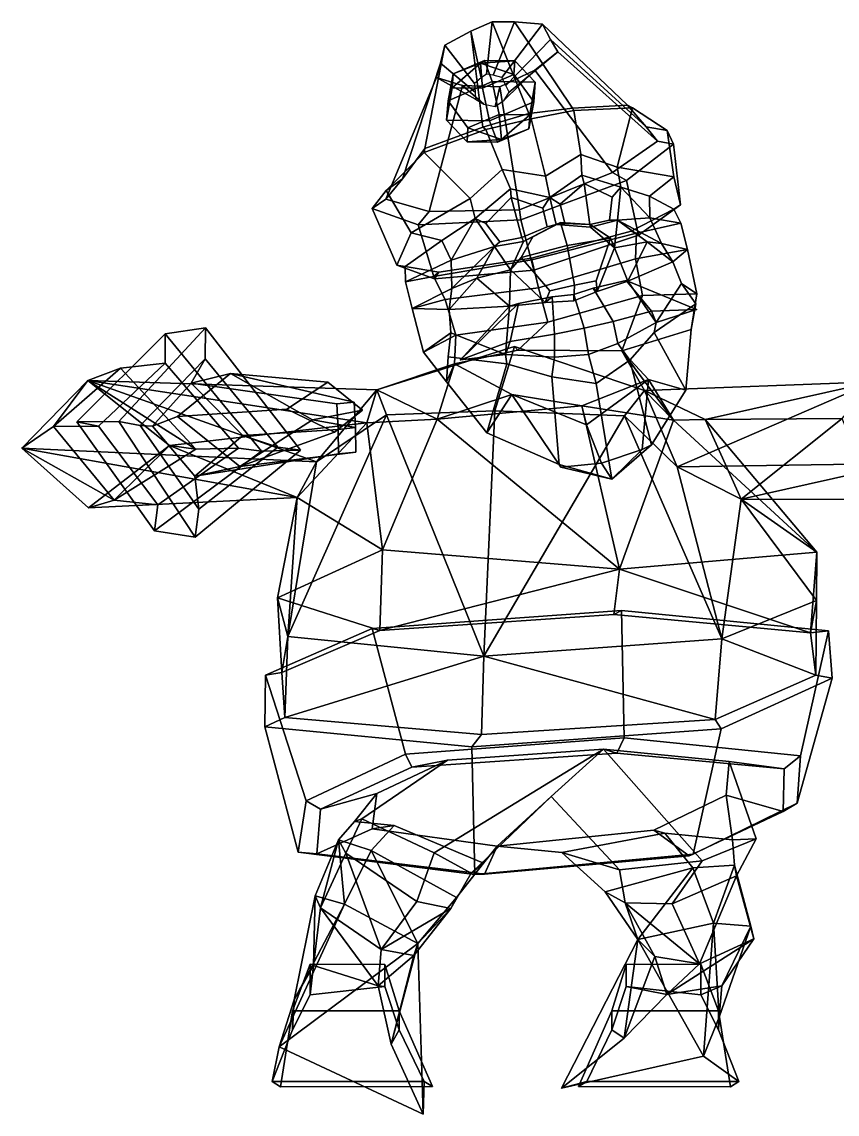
# Model space of a CAD drawing. Extents: x -202 to 372, y -165 to 318.
# Drawn here: x -201.8 to 158.6, y -165.1 to 317.7 of the extents above; entities that cross this region are included whole.
import ezdxf

# ---------------------------------------------------------------- set-up
doc = ezdxf.new("R2010")
doc.units = 0

msp = doc.modelspace()

# ---------------------------------------------------------------- linework, layer by layer
for p in [(96.346931, 190.507446, 59.40572), (-7.862353, 168.266479, 72.267136)]:
    msp.add_point(p)
for points in [[(22.362522, 277.193237, 61.16692), (6.064382, 317.730347, -0.742487), (-3.336084, 313.590332, -1.144512), (2.001202, 271.167694, 56.180954)], [(3.574351, 294.616058, -60.376751), (1.156754, 292.999298, -59.531902), (-3.336084, 313.590332, -1.144512), (6.064382, 317.730347, -0.742487)], [(3.574351, 294.616058, -60.376751), (6.064382, 317.730347, -0.742487), (15.957331, 317.696259, -3.52124), (6.559984, 294.144775, -60.195858)], [(22.362522, 277.193237, 61.16692), (41.654861, 279.630798, 51.286934), (15.957331, 317.696259, -3.52124), (6.064382, 317.730347, -0.742487)], [(6.559984, 294.144775, -60.195858), (15.957331, 317.696259, -3.52124), (28.334661, 316.664398, -7.719149), (10.394827, 293.065674, -59.728477)], [(10.394827, 293.065674, -59.728477), (28.334661, 316.664398, -7.719149), (31.887962, 309.869904, -13.662692), (12.148937, 289.540436, -58.010773)], [(65.865898, 280.878571, 35.523991), (28.334661, 316.664398, -7.719149), (15.957331, 317.696259, -3.52124), (41.654861, 279.630798, 51.286934)], [(74.115822, 271.264832, 7.889475), (31.887962, 309.869904, -13.662692), (28.334661, 316.664398, -7.719149), (65.865898, 280.878571, 35.523991)], [(-23.605289, 261.783112, 46.566448), (2.001202, 271.167694, 56.180954), (-3.336084, 313.590332, -1.144512), (-14.86954, 307.469849, -2.396885)], [(1.156754, 292.999298, -59.531902), (-1.704754, 290.500549, -58.241665), (-14.86954, 307.469849, -2.396885), (-3.336084, 313.590332, -1.144512)], [(12.148937, 289.540436, -58.010773), (31.887962, 309.869904, -13.662692), (35.04649, 304.451385, -18.493013), (13.645734, 286.714203, -56.635258)], [(79.233437, 265.000488, -15.472868), (35.04649, 304.451385, -18.493013), (31.887962, 309.869904, -13.662692), (74.115822, 271.264832, 7.889475)], [(-33.471672, 248.302887, 21.16783), (-23.605289, 261.783112, 46.566448), (-14.86954, 307.469849, -2.396885), (-16.684734, 299.532867, -7.679091)], [(-1.704754, 290.500549, -58.241665), (-1.45412, 286.656586, -56.339214), (-16.684734, 299.532867, -7.679091), (-14.86954, 307.469849, -2.396885)], [(13.645734, 286.714203, -56.635258), (35.04649, 304.451385, -18.493013), (24.991594, 296.357727, -21.595757), (11.428276, 283.171204, -54.83836)], [(59.213768, 251.171844, -32.909626), (24.991594, 296.357727, -21.595757), (35.04649, 304.451385, -18.493013), (79.233437, 265.000488, -15.472868)], [(-40.918377, 239.357025, -0.643837), (-33.471672, 248.302887, 21.16783), (-16.684734, 299.532867, -7.679091), (-18.441219, 293.06839, -11.903938)], [(-1.45412, 286.656586, -56.339214), (-1.333801, 283.538513, -54.794556), (-18.441219, 293.06839, -11.903938), (-16.684734, 299.532867, -7.679091)], [(6.158478, 291.314178, -45.116734), (2.725946, 300.710541, -56.866589), (-11.123394, 294.747772, -62.185955), (-13.427467, 282.881592, -52.639435)], [(-11.123394, 294.747772, -62.185955), (0.95756, 299.514404, -73.324051), (-11.541758, 288.605743, -76.176933)], [(0.95756, 299.514404, -73.324051), (1.889216, 288.426453, -84.848595), (-11.541758, 288.605743, -76.176933)], [(2.725946, 300.710541, -56.866589), (0.95756, 299.514404, -73.324051), (-11.123394, 294.747772, -62.185955)], [(2.725946, 300.710541, -56.866589), (16.156954, 300.531281, -65.5382), (0.95756, 299.514404, -73.324051)], [(16.156954, 300.531281, -65.5382), (15.73859, 294.389252, -79.529175), (0.95756, 299.514404, -73.324051)], [(0.95756, 299.514404, -73.324051), (15.73859, 294.389252, -79.529175), (1.889216, 288.426453, -84.848595)], [(6.158478, 291.314178, -45.116734), (25.152763, 291.060669, -57.380222), (16.156954, 300.531281, -65.5382), (2.725946, 300.710541, -56.866589)], [(25.152763, 291.060669, -57.380222), (24.561106, 282.374512, -77.166519), (15.73859, 294.389252, -79.529175), (16.156954, 300.531281, -65.5382)], [(-13.427467, 282.881592, -52.639435), (-11.123394, 294.747772, -62.185955), (-11.541758, 288.605743, -76.176933), (-14.019126, 274.195404, -72.425735)], [(11.428276, 283.171204, -54.83836), (24.991594, 296.357727, -21.595757), (9.449546, 289.039124, -22.605927), (7.478824, 280.263702, -53.326088)], [(18.191921, 234.615662, -46.253597), (9.449546, 289.039124, -22.605927), (24.991594, 296.357727, -21.595757), (59.213768, 251.171844, -32.909626)], [(-21.685852, 233.905762, -22.925066), (-40.918377, 239.357025, -0.643837), (-18.441219, 293.06839, -11.903938), (-7.015805, 289.546082, -17.652811)], [(-1.333801, 283.538513, -54.794556), (2.464423, 281.270844, -53.73687), (-7.015805, 289.546082, -17.652811), (-18.441219, 293.06839, -11.903938)], [(6.158478, 291.314178, -45.116734), (-13.427467, 282.881592, -52.639435), (-4.604913, 270.866882, -50.27673), (9.244428, 276.82962, -44.957359)], [(15.73859, 294.389252, -79.529175), (24.561106, 282.374512, -77.166519), (4.975164, 273.941895, -84.689247), (1.889216, 288.426453, -84.848595)], [(6.158478, 291.314178, -45.116734), (9.244428, 276.82962, -44.957359), (22.675434, 276.65036, -53.628971), (25.152763, 291.060669, -57.380222)], [(25.152763, 291.060669, -57.380222), (22.675434, 276.65036, -53.628971), (22.257069, 270.508331, -67.619942), (24.561106, 282.374512, -77.166519)], [(18.191921, 234.615662, -46.253597), (-21.685852, 233.905762, -22.925066), (-7.015805, 289.546082, -17.652811), (9.449546, 289.039124, -22.605927)], [(-11.541758, 288.605743, -76.176933), (1.889216, 288.426453, -84.848595), (4.975164, 273.941895, -84.689247), (-14.019126, 274.195404, -72.425735)], [(2.464423, 281.270844, -53.73687), (7.478824, 280.263702, -53.326088), (9.449546, 289.039124, -22.605927), (-7.015805, 289.546082, -17.652811)], [(-13.427467, 282.881592, -52.639435), (-14.019126, 274.195404, -72.425735), (-5.023277, 264.724854, -64.2677), (-4.604913, 270.866882, -50.27673)], [(22.257069, 270.508331, -67.619942), (8.407698, 264.545563, -72.939369), (4.975164, 273.941895, -84.689247), (24.561106, 282.374512, -77.166519)], [(42.146309, 278.507629, 56.673698), (68.05751, 279.666168, 40.486095), (65.865898, 280.878571, 35.523991), (41.654861, 279.630798, 51.286934)], [(68.05751, 279.666168, 40.486095), (83.410271, 269.679016, 8.989315), (74.115822, 271.264832, 7.889475), (65.865898, 280.878571, 35.523991)], [(9.244428, 276.82962, -44.957359), (-4.604913, 270.866882, -50.27673), (10.176078, 265.741699, -56.481846)], [(23.366602, 274.919037, 65.369736), (22.362522, 277.193237, 61.16692), (2.001202, 271.167694, 56.180954), (3.271492, 270.210754, 61.471592)], [(9.244428, 276.82962, -44.957359), (10.176078, 265.741699, -56.481846), (22.675434, 276.65036, -53.628971)], [(22.675434, 276.65036, -53.628971), (10.176078, 265.741699, -56.481846), (22.257069, 270.508331, -67.619942)], [(23.366602, 274.919037, 65.369736), (42.146309, 278.507629, 56.673698), (41.654861, 279.630798, 51.286934), (22.362522, 277.193237, 61.16692)], [(29.70726, 249.458008, 72.715584), (45.245277, 259.112579, 65.063118), (42.146309, 278.507629, 56.673698), (23.366602, 274.919037, 65.369736)], [(45.245277, 259.112579, 65.063118), (61.35955, 253.468506, 53.170097), (68.05751, 279.666168, 40.486095), (42.146309, 278.507629, 56.673698)], [(61.35955, 253.468506, 53.170097), (86.382622, 249.189026, 32.491982), (83.410271, 269.679016, 8.989315), (68.05751, 279.666168, 40.486095)], [(3.271492, 270.210754, 61.471592), (2.001202, 271.167694, 56.180954), (-23.605289, 261.783112, 46.566448), (-23.903227, 260.039398, 51.835808)], [(-5.023277, 264.724854, -64.2677), (-14.019126, 274.195404, -72.425735), (4.975164, 273.941895, -84.689247), (8.407698, 264.545563, -72.939369)], [(-4.604913, 270.866882, -50.27673), (-5.023277, 264.724854, -64.2677), (10.176078, 265.741699, -56.481846)], [(29.70726, 249.458008, 72.715584), (23.366602, 274.919037, 65.369736), (3.271492, 270.210754, 61.471592), (10.511577, 252.445862, 69.117447)], [(10.176078, 265.741699, -56.481846), (8.407698, 264.545563, -72.939369), (22.257069, 270.508331, -67.619942)], [(83.410271, 269.679016, 8.989315), (86.271523, 263.641968, -17.241125), (79.233437, 265.000488, -15.472868), (74.115822, 271.264832, 7.889475)], [(10.511577, 252.445862, 69.117447), (3.271492, 270.210754, 61.471592), (-23.903227, 260.039398, 51.835808), (-3.60588, 239.60321, 61.188065)], [(10.176078, 265.741699, -56.481846), (-5.023277, 264.724854, -64.2677), (8.407698, 264.545563, -72.939369)], [(86.382622, 249.189026, 32.491982), (89.298866, 236.866638, -4.572887), (86.271523, 263.641968, -17.241125), (83.410271, 269.679016, 8.989315)], [(-23.903227, 260.039398, 51.835808), (-23.605289, 261.783112, 46.566448), (-33.471672, 248.302887, 21.16783), (-40.806927, 243.167847, 24.320093)], [(86.271523, 263.641968, -17.241125), (65.422432, 247.663116, -36.28344), (59.213768, 251.171844, -32.909626), (79.233437, 265.000488, -15.472868)], [(89.298866, 236.866638, -4.572887), (70.71962, 223.423096, -27.570517), (65.422432, 247.663116, -36.28344), (86.271523, 263.641968, -17.241125)], [(-3.60588, 239.60321, 61.188065), (-23.903227, 260.039398, 51.835808), (-40.806927, 243.167847, 24.320093), (-29.724678, 224.408752, 46.821842)], [(29.70726, 249.458008, 72.715584), (31.563169, 240.049866, 71.483818), (45.714359, 249.895447, 66.434067), (45.245277, 259.112579, 65.063118)], [(45.245277, 259.112579, 65.063118), (45.714359, 249.895447, 66.434067), (62.942055, 244.592896, 53.164711), (61.35955, 253.468506, 53.170097)], [(10.511577, 252.445862, 69.117447), (-3.60588, 239.60321, 61.188065), (-1.436811, 230.852814, 61.110294), (14.131787, 243.920197, 70.197807)], [(29.70726, 249.458008, 72.715584), (10.511577, 252.445862, 69.117447), (14.131787, 243.920197, 70.197807), (31.563169, 240.049866, 71.483818)], [(65.422432, 247.663116, -36.28344), (18.700615, 230.172913, -49.814632), (18.191921, 234.615662, -46.253597), (59.213768, 251.171844, -32.909626)], [(75.604706, 240.675415, 35.208176), (86.382622, 249.189026, 32.491982), (61.35955, 253.468506, 53.170097), (62.942055, 244.592896, 53.164711)], [(-40.806927, 243.167847, 24.320093), (-33.471672, 248.302887, 21.16783), (-40.918377, 239.357025, -0.643837), (-47.014694, 235.195251, -0.791056)], [(70.71962, 223.423096, -27.570517), (24.45319, 208.032806, -41.49091), (18.700615, 230.172913, -49.814632), (65.422432, 247.663116, -36.28344)], [(46.737076, 246.343353, 64.213043), (45.714359, 249.895447, 66.434067), (31.563169, 240.049866, 71.483818), (36.125931, 237.121582, 68.613953)], [(36.125931, 237.121582, 68.613953), (38.198311, 228.6297, 70.720543), (49.234413, 228.084442, 64.214706), (46.737076, 246.343353, 64.213043)], [(46.737076, 246.343353, 64.213043), (59.101208, 240.268738, 51.242382), (62.942055, 244.592896, 53.164711), (45.714359, 249.895447, 66.434067)], [(49.234413, 228.084442, 64.214706), (58.013428, 230.124817, 56.526794), (59.101208, 240.268738, 51.242382), (46.737076, 246.343353, 64.213043)], [(86.382622, 249.189026, 32.491982), (75.604706, 240.675415, 35.208176), (86.32988, 234.923218, -3.52339), (89.298866, 236.866638, -4.572887)], [(-29.724678, 224.408752, 46.821842), (-40.806927, 243.167847, 24.320093), (-47.014694, 235.195251, -0.791056), (-35.973087, 210.130402, 10.888068)], [(14.431549, 240.136505, 68.312714), (14.131787, 243.920197, 70.197807), (-1.436811, 230.852814, 61.110294), (3.279828, 228.552917, 60.724201)], [(14.431549, 240.136505, 68.312714), (28.495523, 235.356873, 69.38633), (31.563169, 240.049866, 71.483818), (14.131787, 243.920197, 70.197807)], [(58.013428, 230.124817, 56.526794), (61.55722, 230.003204, 59.172558), (62.942055, 244.592896, 53.164711), (59.101208, 240.268738, 51.242382)], [(61.55722, 230.003204, 59.172558), (75.759033, 231.090729, 36.872845), (62.942055, 244.592896, 53.164711)], [(75.759033, 231.090729, 36.872845), (75.604706, 240.675415, 35.208176), (62.942055, 244.592896, 53.164711)], [(-47.014694, 235.195251, -0.791056), (-40.918377, 239.357025, -0.643837), (-21.685852, 233.905762, -22.925066), (-26.556181, 228.032532, -24.931522)], [(-16.124083, 221.098145, 46.529263), (-1.436811, 230.852814, 61.110294), (-3.60588, 239.60321, 61.188065), (-29.724678, 224.408752, 46.821842)], [(19.207394, 222.338409, 68.486023), (14.431549, 240.136505, 68.312714), (3.279828, 228.552917, 60.724201), (9.424082, 220.507263, 64.326569)], [(28.495523, 235.356873, 69.38633), (14.431549, 240.136505, 68.312714), (19.207394, 222.338409, 68.486023), (30.468719, 227.188538, 71.248802)], [(30.468719, 227.188538, 71.248802), (34.415474, 228.194092, 74.092705), (31.563169, 240.049866, 71.483818), (28.495523, 235.356873, 69.38633)], [(38.198311, 228.6297, 70.720543), (36.125931, 237.121582, 68.613953), (31.563169, 240.049866, 71.483818), (34.415474, 228.194092, 74.092705)], [(89.298866, 236.866638, -4.572887), (86.32988, 234.923218, -3.52339), (67.566193, 225.1492, -27.865122), (70.71962, 223.423096, -27.570517)], [(75.604706, 240.675415, 35.208176), (75.759033, 231.090729, 36.872845), (89.445877, 228.724854, -1.950287), (86.32988, 234.923218, -3.52339)], [(-35.973087, 210.130402, 10.888068), (-47.014694, 235.195251, -0.791056), (-26.556181, 228.032532, -24.931522), (-19.464846, 204.175415, -16.440027)], [(-26.556181, 228.032532, -24.931522), (-21.685852, 233.905762, -22.925066), (18.191921, 234.615662, -46.253597), (18.700615, 230.172913, -49.814632)], [(89.445877, 228.724854, -1.950287), (69.848465, 224.340149, -30.685452), (67.566193, 225.1492, -27.865122), (86.32988, 234.923218, -3.52339)], [(-19.464846, 204.175415, -16.440027), (-26.556181, 228.032532, -24.931522), (18.700615, 230.172913, -49.814632), (24.45319, 208.032806, -41.49091)], [(-12.016554, 212.357178, 47.706032), (-1.436811, 230.852814, 61.110294), (-16.124083, 221.098145, 46.529263)], [(7.058107, 218.371704, 65.898788), (-1.436811, 230.852814, 61.110294), (-12.016554, 212.357178, 47.706032)], [(9.424082, 220.507263, 64.326569), (3.279828, 228.552917, 60.724201), (-1.436811, 230.852814, 61.110294), (7.058107, 218.371704, 65.898788)], [(39.169453, 218.924805, 94.357376), (36.324608, 229.072266, 88.854889), (24.057404, 222.741028, 87.216339), (18.859087, 213.613403, 90.252266)], [(19.207394, 222.338409, 68.486023), (19.90237, 220.674622, 70.956635), (34.415474, 228.194092, 74.092705), (30.468719, 227.188538, 71.248802)], [(36.324608, 229.072266, 88.854889), (34.415474, 228.194092, 74.092705), (19.90237, 220.674622, 70.956635), (24.057404, 222.741028, 87.216339)], [(36.324608, 229.072266, 88.854889), (49.352356, 228.139648, 84.09446), (49.561424, 227.004608, 67.296135), (34.415474, 228.194092, 74.092705)], [(49.234413, 228.084442, 64.214706), (38.198311, 228.6297, 70.720543), (34.415474, 228.194092, 74.092705), (49.561424, 227.004608, 67.296135)], [(39.169453, 218.924805, 94.357376), (58.334282, 222.038422, 85.380272), (49.352356, 228.139648, 84.09446), (36.324608, 229.072266, 88.854889)], [(49.234413, 228.084442, 64.214706), (49.561424, 227.004608, 67.296135), (61.55722, 230.003204, 59.172558), (58.013428, 230.124817, 56.526794)], [(58.334282, 222.038422, 85.380272), (60.203442, 217.898041, 67.522568), (49.561424, 227.004608, 67.296135), (49.352356, 228.139648, 84.09446)], [(60.203442, 217.898041, 67.522568), (61.55722, 230.003204, 59.172558), (49.561424, 227.004608, 67.296135)], [(74.608322, 220.448181, 62.643009), (61.55722, 230.003204, 59.172558), (60.203442, 217.898041, 67.522568)], [(80.911415, 219.679626, 37.859047), (75.759033, 231.090729, 36.872845), (61.55722, 230.003204, 59.172558)], [(74.608322, 220.448181, 62.643009), (80.911415, 219.679626, 37.859047), (61.55722, 230.003204, 59.172558)], [(92.413803, 217.047394, 1.716139), (69.386894, 212.901978, -30.5679), (69.848465, 224.340149, -30.685452), (89.445877, 228.724854, -1.950287)], [(75.759033, 231.090729, 36.872845), (80.911415, 219.679626, 37.859047), (92.413803, 217.047394, 1.716139), (89.445877, 228.724854, -1.950287)], [(-29.724678, 224.408752, 46.821842), (-35.973087, 210.130402, 10.888068), (-32.318111, 209.600677, 11.120042), (-16.124083, 221.098145, 46.529263)], [(19.207394, 222.338409, 68.486023), (9.424082, 220.507263, 64.326569), (7.058107, 218.371704, 65.898788), (19.90237, 220.674622, 70.956635)], [(18.859087, 213.613403, 90.252266), (24.057404, 222.741028, 87.216339), (19.90237, 220.674622, 70.956635), (14.197036, 208.079102, 73.200638)], [(70.71962, 223.423096, -27.570517), (67.566193, 225.1492, -27.865122), (23.534565, 213.197205, -40.00333), (24.45319, 208.032806, -41.49091)], [(69.848465, 224.340149, -30.685452), (23.618668, 212.524536, -40.485138), (23.534565, 213.197205, -40.00333), (67.566193, 225.1492, -27.865122)], [(69.386894, 212.901978, -30.5679), (26.638327, 200.117859, -37.473026), (23.618668, 212.524536, -40.485138), (69.848465, 224.340149, -30.685452)], [(-16.124083, 221.098145, 46.529263), (-32.318111, 209.600677, 11.120042), (-32.216789, 202.758911, 13.065213), (-12.016554, 212.357178, 47.706032)], [(-11.757236, 199.901733, 49.296131), (7.058107, 218.371704, 65.898788), (-12.016554, 212.357178, 47.706032)], [(-0.718643, 204.37146, 71.939796), (7.058107, 218.371704, 65.898788), (-11.757236, 199.901733, 49.296131)], [(-0.718643, 204.37146, 71.939796), (14.197036, 208.079102, 73.200638), (7.058107, 218.371704, 65.898788)], [(14.197036, 208.079102, 73.200638), (19.90237, 220.674622, 70.956635), (7.058107, 218.371704, 65.898788)], [(42.42783, 201.270142, 90.228531), (39.169453, 218.924805, 94.357376), (18.859087, 213.613403, 90.252266), (31.529556, 198.789978, 86.120949)], [(42.42783, 201.270142, 90.228531), (52.119358, 203.184357, 83.579773), (58.334282, 222.038422, 85.380272), (39.169453, 218.924805, 94.357376)], [(52.119358, 203.184357, 83.579773), (52.525276, 198.502899, 70.736679), (60.203442, 217.898041, 67.522568), (58.334282, 222.038422, 85.380272)], [(52.525276, 198.502899, 70.736679), (66.077972, 203.158936, 62.633884), (60.203442, 217.898041, 67.522568)], [(66.077972, 203.158936, 62.633884), (74.608322, 220.448181, 62.643009), (60.203442, 217.898041, 67.522568)], [(66.077972, 203.158936, 62.633884), (85.908379, 211.594849, 37.961788), (74.608322, 220.448181, 62.643009)], [(85.908379, 211.594849, 37.961788), (80.911415, 219.679626, 37.859047), (74.608322, 220.448181, 62.643009)], [(80.911415, 219.679626, 37.859047), (85.908379, 211.594849, 37.961788), (92.413803, 217.047394, 1.716139)], [(-19.787392, 205.209534, -19.622671), (-17.435936, 207.007568, -17.374231), (23.534565, 213.197205, -40.00333), (23.618668, 212.524536, -40.485138)], [(-14.748716, 194.945251, -20.183954), (-19.787392, 205.209534, -19.622671), (23.618668, 212.524536, -40.485138), (26.638327, 200.117859, -37.473026)], [(-19.464846, 204.175415, -16.440027), (24.45319, 208.032806, -41.49091), (23.534565, 213.197205, -40.00333), (-17.435936, 207.007568, -17.374231)], [(31.529556, 198.789978, 86.120949), (18.859087, 213.613403, 90.252266), (14.197036, 208.079102, 73.200638), (29.547655, 193.598877, 73.572556)], [(72.603477, 196.797241, -25.528448), (30.66276, 184.97345, -31.053995), (26.638327, 200.117859, -37.473026), (69.386894, 212.901978, -30.5679)], [(96.581535, 197.551575, 5.52911), (72.603477, 196.797241, -25.528448), (69.386894, 212.901978, -30.5679), (92.413803, 217.047394, 1.716139)], [(89.803856, 202.025269, 39.148182), (96.581535, 197.551575, 5.52911), (92.413803, 217.047394, 1.716139), (85.908379, 211.594849, 37.961788)], [(-35.973087, 210.130402, 10.888068), (-19.464846, 204.175415, -16.440027), (-17.435936, 207.007568, -17.374231), (-32.318111, 209.600677, 11.120042)], [(-32.216789, 202.758911, 13.065213), (-32.318111, 209.600677, 11.120042), (-17.435936, 207.007568, -17.374231), (-19.787392, 205.209534, -19.622671)], [(-12.016554, 212.357178, 47.706032), (-32.216789, 202.758911, 13.065213), (-29.292513, 191.072144, 16.737028), (-11.757236, 199.901733, 49.296131)], [(13.789065, 191.999146, 69.087334), (14.197036, 208.079102, 73.200638), (-0.718643, 204.37146, 71.939796)], [(29.547655, 193.598877, 73.572556), (14.197036, 208.079102, 73.200638), (13.789065, 191.999146, 69.087334)], [(89.803856, 202.025269, 39.148182), (85.908379, 211.594849, 37.961788), (66.077972, 203.158936, 62.633884), (78.537102, 184.836182, 70.686401)], [(-29.292513, 191.072144, 16.737028), (-32.216789, 202.758911, 13.065213), (-19.787392, 205.209534, -19.622671), (-14.748716, 194.945251, -20.183954)], [(-12.904377, 190.505676, 50.157169), (-0.718643, 204.37146, 71.939796), (-11.757236, 199.901733, 49.296131)], [(13.789065, 191.999146, 69.087334), (-0.718643, 204.37146, 71.939796), (-12.904377, 190.505676, 50.157169)], [(42.42783, 201.270142, 90.228531), (42.175632, 194.373291, 78.483643), (52.525276, 198.502899, 70.736679), (52.119358, 203.184357, 83.579773)], [(50.667, 200.02356, 79.291481), (59.612598, 185.19812, 92.025093), (76.586182, 189.830719, 80.713631), (65.327469, 203.388, 77.325996)], [(65.327469, 203.388, 77.325996), (66.077972, 203.158936, 62.633884), (52.525276, 198.502899, 70.736679), (50.667, 200.02356, 79.291481)], [(76.586182, 189.830719, 80.713631), (96.346931, 190.507446, 59.40572), (65.327469, 203.388, 77.325996)], [(65.327469, 203.388, 77.325996), (96.346931, 190.507446, 59.40572), (66.077972, 203.158936, 62.633884)], [(96.346931, 190.507446, 59.40572), (78.537102, 184.836182, 70.686401), (66.077972, 203.158936, 62.633884)], [(-11.757236, 199.901733, 49.296131), (-29.292513, 191.072144, 16.737028), (-12.904377, 190.505676, 50.157169)], [(-9.943607, 179.179565, -15.340556), (-14.748716, 194.945251, -20.183954), (26.638327, 200.117859, -37.473026), (30.66276, 184.97345, -31.053995)], [(42.42783, 201.270142, 90.228531), (31.529556, 198.789978, 86.120949), (29.547655, 193.598877, 73.572556), (42.175632, 194.373291, 78.483643)], [(59.612598, 185.19812, 92.025093), (50.667, 200.02356, 79.291481), (42.173183, 197.204651, 83.360046), (46.703266, 182.334045, 94.349525)], [(42.173183, 197.204651, 83.360046), (50.667, 200.02356, 79.291481), (52.525276, 198.502899, 70.736679), (42.175632, 194.373291, 78.483643)], [(89.803856, 202.025269, 39.148182), (78.537102, 184.836182, 70.686401), (77.66861, 180.455872, 61.957996), (96.172287, 193.043182, 43.15234)], [(94.079185, 181.687775, 12.320705), (96.581535, 197.551575, 5.52911), (89.803856, 202.025269, 39.148182), (96.172287, 193.043182, 43.15234)], [(-24.250378, 171.762939, 20.44208), (-29.292513, 191.072144, 16.737028), (-14.748716, 194.945251, -20.183954), (-9.943607, 179.179565, -15.340556)], [(14.05533, 176.485046, 88.431137), (17.780163, 193.240173, 83.194244), (-7.862353, 168.266479, 72.267136)], [(17.780163, 193.240173, 83.194244), (13.789065, 191.999146, 69.087334), (-7.862353, 168.266479, 72.267136)], [(17.780163, 193.240173, 83.194244), (32.571728, 196.16156, 81.524788), (29.547655, 193.598877, 73.572556), (13.789065, 191.999146, 69.087334)], [(32.571728, 196.16156, 81.524788), (17.780163, 193.240173, 83.194244), (14.05533, 176.485046, 88.431137), (33.579983, 179.64209, 95.238014)], [(63.455761, 172.320953, 4.147085), (17.45969, 172.563843, -8.971054), (30.66276, 184.97345, -31.053995), (72.603477, 196.797241, -25.528448)], [(42.173183, 197.204651, 83.360046), (42.175632, 194.373291, 78.483643), (29.547655, 193.598877, 73.572556), (32.571728, 196.16156, 81.524788)], [(33.579983, 179.64209, 95.238014), (46.703266, 182.334045, 94.349525), (42.173183, 197.204651, 83.360046), (32.571728, 196.16156, 81.524788)], [(94.079185, 181.687775, 12.320705), (63.455761, 172.320953, 4.147085), (72.603477, 196.797241, -25.528448), (96.581535, 197.551575, 5.52911)], [(-12.226642, 180.249329, 51.7407), (-12.904377, 190.505676, 50.157169), (-29.292513, 191.072144, 16.737028), (-24.250378, 171.762939, 20.44208)], [(-12.226642, 180.249329, 51.7407), (12.004473, 170.636414, 78.897797), (13.789065, 191.999146, 69.087334), (-12.904377, 190.505676, 50.157169)], [(-7.862353, 168.266479, 72.267136), (13.789065, 191.999146, 69.087334), (12.004473, 170.636414, 78.897797)], [(59.612598, 185.19812, 92.025093), (61.60952, 175.5224, 82.847374), (78.537102, 184.836182, 70.686401), (76.586182, 189.830719, 80.713631)], [(78.537102, 184.836182, 70.686401), (96.346931, 190.507446, 59.40572), (76.586182, 189.830719, 80.713631)], [(77.66861, 180.455872, 61.957996), (91.6521, 154.889099, 33.10247), (94.079185, 181.687775, 12.320705), (96.172287, 193.043182, 43.15234)], [(-10.489837, 166.489868, 14.917322), (-9.943607, 179.179565, -15.340556), (30.66276, 184.97345, -31.053995), (17.45969, 172.563843, -8.971054)], [(46.703266, 182.334045, 94.349525), (48.723648, 170.624512, 90.470581), (61.60952, 175.5224, 82.847374), (59.612598, 185.19812, 92.025093)], [(66.892265, 168.177673, 85.544632), (77.66861, 180.455872, 61.957996), (78.537102, 184.836182, 70.686401), (61.60952, 175.5224, 82.847374)], [(-158.98053, 141.057709, 161.358429), (-120.674477, 182.446289, 135.205399), (-138.406708, 179.882141, 108.215462), (-177.452713, 140.907379, 133.867142)], [(-177.452713, 140.907379, 133.867142), (-138.406708, 179.882141, 108.215462), (-138.436478, 166.882202, 108.422668), (-167.83847, 139.049744, 127.71669)], [(-158.98053, 141.057709, 161.358429), (-149.504776, 139.267395, 155.295975), (-120.776566, 168.837036, 135.467911), (-120.674477, 182.446289, 135.205399)], [(-95.830681, 128.024963, 81.609657), (-106.003601, 129.290344, 88.127693), (-138.436478, 166.882202, 108.422668), (-138.406708, 179.882141, 108.215462)], [(-95.830681, 128.024963, 81.609657), (-138.406708, 179.882141, 108.215462), (-120.674477, 182.446289, 135.205399), (-78.670639, 128.382385, 109.94104)], [(-78.670639, 128.382385, 109.94104), (-120.674477, 182.446289, 135.205399), (-120.776566, 168.837036, 135.467911), (-88.663956, 129.664856, 116.343399)], [(-14.070968, 158.605774, 25.668505), (-13.319179, 169.674896, 56.66568), (-12.226642, 180.249329, 51.7407), (-24.250378, 171.762939, 20.44208)], [(-14.070968, 158.605774, 25.668505), (-24.250378, 171.762939, 20.44208), (-9.943607, 179.179565, -15.340556), (-10.489837, 166.489868, 14.917322)], [(-12.226642, 180.249329, 51.7407), (-13.319179, 169.674896, 56.66568), (12.504982, 166.548279, 70.000435), (12.004473, 170.636414, 78.897797)], [(33.579983, 179.64209, 95.238014), (14.05533, 176.485046, 88.431137), (12.004473, 170.636414, 78.897797), (33.569748, 169.537964, 86.308022)], [(46.703266, 182.334045, 94.349525), (33.579983, 179.64209, 95.238014), (33.569748, 169.537964, 86.308022), (48.723648, 170.624512, 90.470581)], [(91.6521, 154.889099, 33.10247), (75.244629, 159.668396, 25.62254), (63.455761, 172.320953, 4.147085), (94.079185, 181.687775, 12.320705)], [(76.479599, 130.810059, 71.17746), (91.6521, 154.889099, 33.10247), (77.66861, 180.455872, 61.957996), (66.892265, 168.177673, 85.544632)], [(15.928393, 174.205322, -12.32531), (7.303214, 145.712219, -58.559872), (-40.599972, 143.959991, -41.907104), (-44.902191, 155.110748, -3.846371)], [(15.928393, 174.205322, -12.32531), (-44.902191, 155.110748, -3.846371), (-10.489837, 166.489868, 14.917322), (17.45969, 172.563843, -8.971054)], [(12.004473, 170.636414, 78.897797), (14.05533, 176.485046, 88.431137), (-7.862353, 168.266479, 72.267136)], [(15.928393, 174.205322, -12.32531), (73.46891, 154.801239, -21.593655), (64.512451, 143.587372, -63.544064), (7.303214, 145.712219, -58.559872)], [(17.45969, 172.563843, -8.971054), (63.455761, 172.320953, 4.147085), (73.46891, 154.801239, -21.593655), (15.928393, 174.205322, -12.32531)], [(52.019531, 157.837891, 95.063805), (66.892265, 168.177673, 85.544632), (61.60952, 175.5224, 82.847374), (48.723648, 170.624512, 90.470581)], [(12.504982, 166.548279, 70.000435), (-13.319179, 169.674896, 56.66568), (-14.070968, 158.605774, 25.668505), (3.697368, 136.11731, 43.957767)], [(32.475498, 160.832275, 89.79232), (33.569748, 169.537964, 86.308022), (12.004473, 170.636414, 78.897797), (12.504982, 166.548279, 70.000435)], [(52.019531, 157.837891, 95.063805), (48.723648, 170.624512, 90.470581), (33.569748, 169.537964, 86.308022), (32.475498, 160.832275, 89.79232)], [(86.198196, 141.641785, 27.102116), (63.455761, 172.320953, 4.147085), (75.244629, 159.668396, 25.62254)], [(73.46891, 154.801239, -21.593655), (63.455761, 172.320953, 4.147085), (86.198196, 141.641785, 27.102116)], [(-167.83847, 139.049744, 127.71669), (-138.436478, 166.882202, 108.422668), (-158.168259, 164.697998, 78.204582), (-187.832901, 138.812378, 97.639183)], [(-187.832901, 138.812378, 97.639183), (-158.168259, 164.697998, 78.204582), (-172.602829, 159.139648, 26.824499)], [(-124.91394, 128.881836, 57.35611), (-172.602829, 159.139648, 26.824499), (-158.168259, 164.697998, 78.204582)], [(-158.168259, 164.697998, 78.204582), (-138.436478, 166.882202, 108.422668), (-106.003601, 129.290344, 88.127693), (-124.91394, 128.881836, 57.35611)], [(-143.999466, 138.963196, 144.779968), (-126.935066, 158.054871, 130.386154), (-120.776566, 168.837036, 135.467911), (-149.504776, 139.267395, 155.295975)], [(-104.084984, 134.811462, 117.041092), (-88.663956, 129.664856, 116.343399), (-120.776566, 168.837036, 135.467911), (-126.935066, 158.054871, 130.386154)], [(-44.902191, 155.110748, -3.846371), (-18.268969, 142.044373, 50.47776), (-10.489837, 166.489868, 14.917322)], [(-18.268969, 142.044373, 50.47776), (14.809731, 153.025848, 37.891598), (-10.489837, 166.489868, 14.917322)], [(3.697368, 136.11731, 43.957767), (-14.070968, 158.605774, 25.668505), (-10.489837, 166.489868, 14.917322), (14.809731, 153.025848, 37.891598)], [(35.680164, 122.102417, 76.212891), (32.475498, 160.832275, 89.79232), (12.504982, 166.548279, 70.000435), (3.697368, 136.11731, 43.957767)], [(58.986073, 115.543457, 78.371246), (76.479599, 130.810059, 71.17746), (66.892265, 168.177673, 85.544632), (52.019531, 157.837891, 95.063805)], [(-132.934311, 143.299377, 180.804077), (-109.51442, 162.311279, 160.56749), (-126.935066, 158.054871, 130.386154), (-143.999466, 138.963196, 144.779968)], [(-84.622231, 146.449524, 216.294647), (-66.525238, 158.483307, 214.493988), (-109.51442, 162.311279, 160.56749), (-132.934311, 143.299377, 180.804077)], [(-54.945568, 149.638977, 141.275528), (-62.52285, 148.852539, 130.814697), (-126.935066, 158.054871, 130.386154), (-109.51442, 162.311279, 160.56749)], [(-51.265358, 146.140259, 205.714676), (-73.368874, 141.736542, 155.784607), (-109.51442, 162.311279, 160.56749), (-66.525238, 158.483307, 214.493988)], [(-54.278252, 138.376434, 142.68959), (-54.945568, 149.638977, 141.275528), (-109.51442, 162.311279, 160.56749), (-73.368874, 141.736542, 155.784607)], [(58.986073, 115.543457, 78.371246), (52.019531, 157.837891, 95.063805), (32.475498, 160.832275, 89.79232), (35.680164, 122.102417, 76.212891)], [(47.737766, 139.579498, 28.797125), (45.781902, 147.937714, 40.97176), (75.244629, 159.668396, 25.62254)], [(45.781902, 147.937714, 40.97176), (86.198196, 141.641785, 27.102116), (75.244629, 159.668396, 25.62254)], [(72.406425, 128.619446, 55.217712), (54.363037, 122.674957, 53.245571), (47.737766, 139.579498, 28.797125), (75.244629, 159.668396, 25.62254)], [(76.479599, 130.810059, 71.17746), (72.406425, 128.619446, 55.217712), (75.244629, 159.668396, 25.62254), (91.6521, 154.889099, 33.10247)], [(-71.620781, 123.291046, -29.22998), (-201.784531, 129.238678, 15.714665), (-172.602829, 159.139648, 26.824499)], [(-187.832901, 138.812378, 97.639183), (-172.602829, 159.139648, 26.824499), (-201.784531, 129.238678, 15.714665)], [(-49.317135, 140.528839, 45.447865), (-44.902191, 155.110748, -3.846371), (-172.602829, 159.139648, 26.824499)], [(-49.317135, 140.528839, 45.447865), (-172.602829, 159.139648, 26.824499), (-136.490799, 130.519958, 51.866013)], [(-71.620781, 123.291046, -29.22998), (-172.602829, 159.139648, 26.824499), (-44.902191, 155.110748, -3.846371)], [(-124.91394, 128.881836, 57.35611), (-136.490799, 130.519958, 51.866013), (-172.602829, 159.139648, 26.824499)], [(-61.967075, 137.596527, 132.286514), (-104.084984, 134.811462, 117.041092), (-126.935066, 158.054871, 130.386154), (-62.52285, 148.852539, 130.814697)], [(-63.55447, 136.299927, 216.954376), (-51.265358, 146.140259, 205.714676), (-66.525238, 158.483307, 214.493988), (-84.622231, 146.449524, 216.294647)], [(-71.620781, 123.291046, -29.22998), (-44.902191, 155.110748, -3.846371), (-40.599972, 143.959991, -41.907104)], [(-49.317135, 140.528839, 45.447865), (-18.268969, 142.044373, 50.47776), (-44.902191, 155.110748, -3.846371)], [(87.851242, 121.014923, -49.604538), (64.512451, 143.587372, -63.544064), (73.46891, 154.801239, -21.593655)], [(100.203926, 141.955963, 20.5609), (174.631012, 158.528687, 5.260815), (73.46891, 154.801239, -21.593655)], [(87.851242, 121.014923, -49.604538), (73.46891, 154.801239, -21.593655), (174.631012, 158.528687, 5.260815)], [(100.203926, 141.955963, 20.5609), (73.46891, 154.801239, -21.593655), (86.198196, 141.641785, 27.102116)], [(87.851242, 121.014923, -49.604538), (174.631012, 158.528687, 5.260815), (186.631821, 122.490112, -7.282932)], [(100.203926, 141.955963, 20.5609), (160.725677, 142.3573, 47.923771), (174.631012, 158.528687, 5.260815)], [(45.781902, 147.937714, 40.97176), (14.809731, 153.025848, 37.891598), (-18.268969, 142.044373, 50.47776)], [(35.680164, 122.102417, 76.212891), (3.697368, 136.11731, 43.957767), (14.809731, 153.025848, 37.891598), (36.454308, 120.94635, 59.654888)], [(36.454308, 120.94635, 59.654888), (14.809731, 153.025848, 37.891598), (47.737766, 139.579498, 28.797125), (54.363037, 122.674957, 53.245571)], [(47.737766, 139.579498, 28.797125), (14.809731, 153.025848, 37.891598), (45.781902, 147.937714, 40.97176)], [(-63.55447, 136.299927, 216.954376), (-84.622231, 146.449524, 216.294647), (-132.934311, 143.299377, 180.804077), (-105.4095, 121.135956, 164.257294)], [(-63.55447, 136.299927, 216.954376), (-105.4095, 121.135956, 164.257294), (-73.368874, 141.736542, 155.784607), (-51.265358, 146.140259, 205.714676)], [(-54.278252, 138.376434, 142.68959), (-61.967075, 137.596527, 132.286514), (-62.52285, 148.852539, 130.814697), (-54.945568, 149.638977, 141.275528)], [(2.336874, 37.314209, -106.221252), (-40.599972, 143.959991, -41.907104), (7.303214, 145.712219, -58.559872)], [(62.307949, 75.72348, 98.930786), (45.781902, 147.937714, 40.97176), (-18.268969, 142.044373, 50.47776)], [(2.336874, 37.314209, -106.221252), (7.303214, 145.712219, -58.559872), (64.512451, 143.587372, -63.544064)], [(62.307949, 75.72348, 98.930786), (86.198196, 141.641785, 27.102116), (45.781902, 147.937714, 40.97176)], [(-143.206787, 92.784821, 112.559586), (-125.204338, 89.933777, 141.463531), (-158.98053, 141.057709, 161.358429), (-177.452713, 140.907379, 133.867142)], [(-143.206787, 92.784821, 112.559586), (-177.452713, 140.907379, 133.867142), (-167.83847, 139.049744, 127.71669), (-141.725845, 104.19635, 111.44297)], [(-125.204338, 89.933777, 141.463531), (-123.617851, 102.261597, 140.265854), (-149.504776, 139.267395, 155.295975), (-158.98053, 141.057709, 161.358429)], [(-105.4095, 121.135956, 164.257294), (-132.934311, 143.299377, 180.804077), (-143.999466, 138.963196, 144.779968), (-125.265999, 116.880493, 134.370117)], [(-80.161301, 107.514313, 14.662541), (-49.317135, 140.528839, 45.447865), (-136.490799, 130.519958, 51.866013)], [(-54.2187, 127.550934, 144.545868), (-54.278252, 138.376434, 142.68959), (-73.368874, 141.736542, 155.784607), (-105.4095, 121.135956, 164.257294)], [(-84.290298, 45.985962, -46.307037), (-40.599972, 143.959991, -41.907104), (2.336874, 37.314209, -106.221252)], [(-84.290298, 45.985962, -46.307037), (-71.620781, 123.291046, -29.22998), (-40.599972, 143.959991, -41.907104)], [(-42.357407, 84.304047, 96.941689), (-49.317135, 140.528839, 45.447865), (-80.161301, 107.514313, 14.662541)], [(-42.357407, 84.304047, 96.941689), (-18.268969, 142.044373, 50.47776), (-49.317135, 140.528839, 45.447865)], [(62.307949, 75.72348, 98.930786), (-18.268969, 142.044373, 50.47776), (-42.357407, 84.304047, 96.941689)], [(107.66449, 45.022705, -102.239883), (2.336874, 37.314209, -106.221252), (64.512451, 143.587372, -63.544064)], [(62.307949, 75.72348, 98.930786), (149.597382, 83.34079, 41.00885), (86.198196, 141.641785, 27.102116)], [(107.66449, 45.022705, -102.239883), (64.512451, 143.587372, -63.544064), (87.851242, 121.014923, -49.604538)], [(149.597382, 83.34079, 41.00885), (100.203926, 141.955963, 20.5609), (86.198196, 141.641785, 27.102116)], [(116.189896, 106.805115, -16.892887), (160.725677, 142.3573, 47.923771), (100.203926, 141.955963, 20.5609)], [(149.597382, 83.34079, 41.00885), (116.189896, 106.805115, -16.892887), (100.203926, 141.955963, 20.5609)], [(175.351608, 106.585266, 28.678905), (160.725677, 142.3573, 47.923771), (116.189896, 106.805115, -16.892887)], [(-160.952728, 106.250702, 80.839157), (-187.832901, 138.812378, 97.639183), (-201.784531, 129.238678, 15.714665)], [(-160.952728, 106.250702, 80.839157), (-141.725845, 104.19635, 111.44297), (-167.83847, 139.049744, 127.71669), (-187.832901, 138.812378, 97.639183)], [(-125.265999, 116.880493, 134.370117), (-143.999466, 138.963196, 144.779968), (-149.504776, 139.267395, 155.295975), (-123.617851, 102.261597, 140.265854)], [(-61.828445, 126.762817, 134.059692), (-125.265999, 116.880493, 134.370117), (-104.084984, 134.811462, 117.041092), (-61.967075, 137.596527, 132.286514)], [(-54.2187, 127.550934, 144.545868), (-61.828445, 126.762817, 134.059692), (-61.967075, 137.596527, 132.286514), (-54.278252, 138.376434, 142.68959)], [(-172.379272, 102.978882, 36.614052), (-80.161301, 107.514313, 14.662541), (-136.490799, 130.519958, 51.866013)], [(-160.952728, 106.250702, 80.839157), (-172.379272, 102.978882, 36.614052), (-136.490799, 130.519958, 51.866013)], [(-160.952728, 106.250702, 80.839157), (-136.490799, 130.519958, 51.866013), (-124.91394, 128.881836, 57.35611)], [(-125.265999, 116.880493, 134.370117), (-123.617851, 102.261597, 140.265854), (-88.663956, 129.664856, 116.343399), (-104.084984, 134.811462, 117.041092)], [(58.986073, 115.543457, 78.371246), (72.406425, 128.619446, 55.217712), (76.479599, 130.810059, 71.17746)], [(-80.161301, 107.514313, 14.662541), (-201.784531, 129.238678, 15.714665), (-71.620781, 123.291046, -29.22998)], [(-172.379272, 102.978882, 36.614052), (-201.784531, 129.238678, 15.714665), (-80.161301, 107.514313, 14.662541)], [(-160.952728, 106.250702, 80.839157), (-201.784531, 129.238678, 15.714665), (-172.379272, 102.978882, 36.614052)], [(-124.91394, 128.881836, 57.35611), (-106.003601, 129.290344, 88.127693), (-141.725845, 104.19635, 111.44297), (-160.952728, 106.250702, 80.839157)], [(-143.206787, 92.784821, 112.559586), (-141.725845, 104.19635, 111.44297), (-106.003601, 129.290344, 88.127693), (-95.830681, 128.024963, 81.609657)], [(-143.206787, 92.784821, 112.559586), (-95.830681, 128.024963, 81.609657), (-78.670639, 128.382385, 109.94104), (-125.204338, 89.933777, 141.463531)], [(-54.2187, 127.550934, 144.545868), (-105.4095, 121.135956, 164.257294), (-125.265999, 116.880493, 134.370117), (-61.828445, 126.762817, 134.059692)], [(-125.204338, 89.933777, 141.463531), (-78.670639, 128.382385, 109.94104), (-88.663956, 129.664856, 116.343399), (-123.617851, 102.261597, 140.265854)], [(58.986073, 115.543457, 78.371246), (54.363037, 122.674957, 53.245571), (72.406425, 128.619446, 55.217712)], [(-84.290298, 45.985962, -46.307037), (-80.161301, 107.514313, 14.662541), (-71.620781, 123.291046, -29.22998)], [(58.986073, 115.543457, 78.371246), (35.680164, 122.102417, 76.212891), (36.454308, 120.94635, 59.654888)], [(58.986073, 115.543457, 78.371246), (36.454308, 120.94635, 59.654888), (54.363037, 122.674957, 53.245571)], [(116.189896, 106.805115, -16.892887), (87.851242, 121.014923, -49.604538), (186.631821, 122.490112, -7.282932)], [(107.66449, 45.022705, -102.239883), (87.851242, 121.014923, -49.604538), (116.189896, 106.805115, -16.892887)], [(175.351608, 106.585266, 28.678905), (116.189896, 106.805115, -16.892887), (186.631821, 122.490112, -7.282932)], [(-42.357407, 84.304047, 96.941689), (-80.161301, 107.514313, 14.662541), (-88.801651, 63.121277, 24.059298)], [(-88.801651, 63.121277, 24.059298), (-80.161301, 107.514313, 14.662541), (-84.290298, 45.985962, -46.307037)], [(149.425339, 61.925827, -45.356594), (107.66449, 45.022705, -102.239883), (116.189896, 106.805115, -16.892887)], [(149.597382, 83.34079, 41.00885), (149.425339, 61.925827, -45.356594), (116.189896, 106.805115, -16.892887)], [(-43.513657, 48.65213, 90.399651), (-42.357407, 84.304047, 96.941689), (-88.801651, 63.121277, 24.059298)], [(-43.513657, 48.65213, 90.399651), (62.307949, 75.72348, 98.930786), (-42.357407, 84.304047, 96.941689)], [(146.728729, 47.697464, 34.965775), (149.597382, 83.34079, 41.00885), (62.307949, 75.72348, 98.930786)], [(146.728729, 47.697464, 34.965775), (149.425339, 61.925827, -45.356594), (149.597382, 83.34079, 41.00885)], [(-43.513657, 48.65213, 90.399651), (59.80167, 55.719131, 90.674049), (62.307949, 75.72348, 98.930786)], [(146.728729, 47.697464, 34.965775), (62.307949, 75.72348, 98.930786), (59.80167, 55.719131, 90.674049)], [(-43.513657, 48.65213, 90.399651), (-88.801651, 63.121277, 24.059298), (-86.896034, 30.084015, 27.237509)], [(-86.896034, 30.084015, 27.237509), (-88.801651, 63.121277, 24.059298), (-84.290298, 45.985962, -46.307037)], [(149.21965, 28.899139, -41.563179), (107.66449, 45.022705, -102.239883), (149.425339, 61.925827, -45.356594)], [(146.728729, 47.697464, 34.965775), (149.21965, 28.899139, -41.563179), (149.425339, 61.925827, -45.356594)], [(64.407631, 1.167419, 107.420624), (63.182266, 57.5681, 102.244011), (-46.936028, 49.56694, 100.000893), (-32.140717, -5.912811, 101.126366)], [(63.182266, 57.5681, 102.244011), (59.80167, 55.719131, 90.674049), (-43.513657, 48.65213, 90.399651), (-46.936028, 49.56694, 100.000893)], [(63.182266, 57.5681, 102.244011), (154.781052, 48.554688, 41.223457), (146.728729, 47.697464, 34.965775), (59.80167, 55.719131, 90.674049)], [(64.407631, 1.167419, 107.420624), (142.393509, -6.788651, 50.269623), (154.781052, 48.554688, 41.223457), (63.182266, 57.5681, 102.244011)], [(-46.936028, 49.56694, 100.000893), (-94.041527, 28.914536, 29.437876), (-76.06739, -26.581177, 29.637085), (-32.140717, -5.912811, 101.126366)], [(-94.041527, 28.914536, 29.437876), (-46.936028, 49.56694, 100.000893), (-43.513657, 48.65213, 90.399651), (-86.896034, 30.084015, 27.237509)], [(154.781052, 48.554688, 41.223457), (142.393509, -6.788651, 50.269623), (140.851135, -27.669701, -33.569828), (156.417526, 27.657684, -43.542263)], [(156.417526, 27.657684, -43.542263), (149.21965, 28.899139, -41.563179), (146.728729, 47.697464, 34.965775), (154.781052, 48.554688, 41.223457)], [(-86.896034, 30.084015, 27.237509), (-84.290298, 45.985962, -46.307037), (-85.541, 10.247726, -53.171764)], [(-85.541, 10.247726, -53.171764), (-84.290298, 45.985962, -46.307037), (2.336874, 37.314209, -106.221252)], [(104.701385, 9.293076, -108.605637), (2.336874, 37.314209, -106.221252), (107.66449, 45.022705, -102.239883)], [(149.21965, 28.899139, -41.563179), (104.701385, 9.293076, -108.605637), (107.66449, 45.022705, -102.239883)], [(-85.541, 10.247726, -53.171764), (2.336874, 37.314209, -106.221252), (1.34225, 2.654968, -108.961761)], [(104.701385, 9.293076, -108.605637), (1.34225, 2.654968, -108.961761), (2.336874, 37.314209, -106.221252)], [(-94.426926, 6.169968, -62.234798), (-94.041527, 28.914536, 29.437876), (-86.896034, 30.084015, 27.237509), (-85.541, 10.247726, -53.171764)], [(-76.06739, -26.581177, 29.637085), (-94.041527, 28.914536, 29.437876), (-94.426926, 6.169968, -62.234798), (-79.631615, -49.309784, -61.109325)], [(140.851135, -27.669701, -33.569828), (94.902603, -50.185623, -111.966064), (107.290154, 5.15773, -121.01223), (156.417526, 27.657684, -43.542263)], [(107.290154, 5.15773, -121.01223), (104.701385, 9.293076, -108.605637), (149.21965, 28.899139, -41.563179), (156.417526, 27.657684, -43.542263)], [(-94.426926, 6.169968, -62.234798), (-85.541, 10.247726, -53.171764), (1.34225, 2.654968, -108.961761), (-2.830997, -2.745026, -123.265717)], [(-79.631615, -49.309784, -61.109325), (-94.426926, 6.169968, -62.234798), (-2.830997, -2.745026, -123.265717), (-1.604722, -59.154373, -118.086998)], [(107.290154, 5.15773, -121.01223), (-2.830997, -2.745026, -123.265717), (1.34225, 2.654968, -108.961761), (104.701385, 9.293076, -108.605637)], [(94.902603, -50.185623, -111.966064), (-1.604722, -59.154373, -118.086998), (-2.830997, -2.745026, -123.265717), (107.290154, 5.15773, -121.01223)], [(64.407631, 1.167419, 107.420624), (-32.140717, -5.912811, 101.126366), (-29.361065, -11.685974, 92.189438), (61.133595, -5.586395, 96.300835)], [(64.407631, 1.167419, 107.420624), (61.133595, -5.586395, 96.300835), (135.19516, -12.511734, 44.240139), (142.393509, -6.788651, 50.269623)], [(55.228111, -3.748154, 76.002274), (-13.66808, -8.596756, 71.338165), (-51.446182, -34.551819, 44.945217), (-19.500809, -49.562386, 70.058807)], [(61.133595, -5.586395, 96.300835), (-29.361065, -11.685974, 92.189438), (-13.66808, -8.596756, 71.338165), (55.228111, -3.748154, 76.002274)], [(32.236328, -24.757942, -2.54094), (55.228111, -3.748154, 76.002274), (-19.500809, -49.562386, 70.058807), (-3.202806, -58.584091, 13.954933)], [(62.359875, -57.082336, -6.092407), (98.907013, -53.155167, 41.409321), (55.228111, -3.748154, 76.002274), (32.236328, -24.757942, -2.54094)], [(55.228111, -3.748154, 76.002274), (98.907013, -53.155167, 41.409321), (122.751579, -43.347565, 4.127248), (110.787445, -9.221298, 35.073627)], [(61.133595, -5.586395, 96.300835), (55.228111, -3.748154, 76.002274), (110.787445, -9.221298, 35.073627), (135.19516, -12.511734, 44.240139)], [(-32.140717, -5.912811, 101.126366), (-76.06739, -26.581177, 29.637085), (-69.751717, -30.269096, 28.155552), (-29.361065, -11.685974, 92.189438)], [(-29.361065, -11.685974, 92.189438), (-69.751717, -30.269096, 28.155552), (-44.841545, -23.362915, 20.207161), (-13.66808, -8.596756, 71.338165)], [(-13.66808, -8.596756, 71.338165), (-44.841545, -23.362915, 20.207161), (-54.719036, -35.79808, 6.824334), (-51.446182, -34.551819, 44.945217)], [(110.787445, -9.221298, 35.073627), (122.751579, -43.347565, 4.127248), (112.341003, -43.876114, -33.882748), (109.478622, -24.137314, -24.759499)], [(135.19516, -12.511734, 44.240139), (110.787445, -9.221298, 35.073627), (109.478622, -24.137314, -24.759499), (134.694336, -31.295036, -31.417065)], [(142.393509, -6.788651, 50.269623), (135.19516, -12.511734, 44.240139), (134.694336, -31.295036, -31.417065), (140.851135, -27.669701, -33.569828)], [(-69.751717, -30.269096, 28.155552), (-71.388412, -50.090363, -51.381973), (-46.877327, -38.943222, -42.109364), (-44.841545, -23.362915, 20.207161)], [(-44.841545, -23.362915, 20.207161), (-46.877327, -38.943222, -42.109364), (-37.275948, -37.547562, -29.948969), (-54.719036, -35.79808, 6.824334)], [(109.478622, -24.137314, -24.759499), (112.341003, -43.876114, -33.882748), (82.450562, -40.968979, -62.697071), (77.578201, -39.567757, -78.373901)], [(134.694336, -31.295036, -31.417065), (109.478622, -24.137314, -24.759499), (77.578201, -39.567757, -78.373901), (93.167809, -50.91613, -99.331268)], [(-76.06739, -26.581177, 29.637085), (-79.631615, -49.309784, -61.109325), (-71.388412, -50.090363, -51.381973), (-69.751717, -30.269096, 28.155552)], [(8.323186, -46.609665, -84.231651), (32.236328, -24.757942, -2.54094), (-3.202806, -58.584091, 13.954933), (2.299556, -54.171204, -45.163025)], [(62.359875, -57.082336, -6.092407), (32.236328, -24.757942, -2.54094), (8.323186, -46.609665, -84.231651), (36.905441, -49.495804, -61.397324)], [(140.851135, -27.669701, -33.569828), (134.694336, -31.295036, -31.417065), (93.167809, -50.91613, -99.331268), (94.902603, -50.185623, -111.966064)], [(-58.653404, -49.793625, 15.607738), (-51.446182, -34.551819, 44.945217), (-54.719036, -35.79808, 6.824334), (-61.885258, -43.898453, -2.492254)], [(-61.885258, -43.898453, -2.492254), (-54.719036, -35.79808, 6.824334), (-37.275948, -37.547562, -29.948969), (-47.318386, -48.577209, -16.363218)], [(-27.177347, -71.144592, 34.64753), (-19.500809, -49.562386, 70.058807), (-51.446182, -34.551819, 44.945217), (-58.653404, -49.793625, 15.607738)], [(-47.318386, -48.577209, -16.363218), (-37.275948, -37.547562, -29.948969), (2.299556, -54.171204, -45.163025), (-9.738855, -69.273178, -14.538561)], [(-46.877327, -38.943222, -42.109364), (8.323186, -46.609665, -84.231651), (2.299556, -54.171204, -45.163025), (-37.275948, -37.547562, -29.948969)], [(-71.388412, -50.090363, -51.381973), (2.715584, -58.968506, -103.263428), (8.323186, -46.609665, -84.231651), (-46.877327, -38.943222, -42.109364)], [(93.167809, -50.91613, -99.331268), (77.578201, -39.567757, -78.373901), (8.323186, -46.609665, -84.231651), (2.715584, -58.968506, -103.263428)], [(77.578201, -39.567757, -78.373901), (82.450562, -40.968979, -62.697071), (36.905441, -49.495804, -61.397324), (8.323186, -46.609665, -84.231651)], [(94.760429, -56.224281, -49.955402), (56.072769, -66.796158, -36.171646), (36.905441, -49.495804, -61.397324), (82.450562, -40.968979, -62.697071)], [(113.156708, -55.115257, -41.021339), (94.760429, -56.224281, -49.955402), (82.450562, -40.968979, -62.697071), (112.341003, -43.876114, -33.882748)], [(85.693901, -72.148415, 6.431106), (114.01416, -59.703247, -22.263618), (122.751579, -43.347565, 4.127248), (98.907013, -53.155167, 41.409321)], [(114.01416, -59.703247, -22.263618), (113.156708, -55.115257, -41.021339), (112.341003, -43.876114, -33.882748), (122.751579, -43.347565, 4.127248)], [(-69.822205, -73.939575, 22.96089), (-61.885258, -43.898453, -2.492254), (-72.170593, -68.603127, 6.600085)], [(-72.170593, -68.603127, 6.600085), (-61.885258, -43.898453, -2.492254), (-59.211136, -72.256645, -6.176804)], [(-69.822205, -73.939575, 22.96089), (-58.653404, -49.793625, 15.607738), (-61.885258, -43.898453, -2.492254)], [(-59.211136, -72.256645, -6.176804), (-61.885258, -43.898453, -2.492254), (-47.318386, -48.577209, -16.363218)], [(-79.631615, -49.309784, -61.109325), (-1.604722, -59.154373, -118.086998), (2.715584, -58.968506, -103.263428), (-71.388412, -50.090363, -51.381973)], [(-43.038715, -92.308578, 39.777924), (-58.653404, -49.793625, 15.607738), (-69.822205, -73.939575, 22.96089)], [(-59.211136, -72.256645, -6.176804), (-47.318386, -48.577209, -16.363218), (-26.713993, -89.71946, -5.049296)], [(-43.038715, -92.308578, 39.777924), (-27.177347, -71.144592, 34.64753), (-58.653404, -49.793625, 15.607738)], [(-26.713993, -89.71946, -5.049296), (-47.318386, -48.577209, -16.363218), (-9.738855, -69.273178, -14.538561)], [(-27.177347, -71.144592, 34.64753), (-12.144762, -74.184708, 12.53633), (-3.202806, -58.584091, 13.954933), (-19.500809, -49.562386, 70.058807)], [(94.902603, -50.185623, -111.966064), (93.167809, -50.91613, -99.331268), (2.715584, -58.968506, -103.263428), (-1.604722, -59.154373, -118.086998)], [(64.891144, -71.694351, -10.424252), (62.359875, -57.082336, -6.092407), (36.905441, -49.495804, -61.397324), (56.072769, -66.796158, -36.171646)], [(-12.144762, -74.184708, 12.53633), (-9.738855, -69.273178, -14.538561), (2.299556, -54.171204, -45.163025), (-3.202806, -58.584091, 13.954933)], [(70.42955, -87.977501, -29.459076), (56.072769, -66.796158, -36.171646), (94.760429, -56.224281, -49.955402)], [(85.693901, -72.148415, 6.431106), (98.907013, -53.155167, 41.409321), (62.359875, -57.082336, -6.092407), (64.891144, -71.694351, -10.424252)], [(103.952866, -80.691956, -41.437164), (70.42955, -87.977501, -29.459076), (94.760429, -56.224281, -49.955402)], [(103.952866, -80.691956, -41.437164), (94.760429, -56.224281, -49.955402), (113.156708, -55.115257, -41.021339)], [(120.375107, -81.974686, -33.678692), (103.952866, -80.691956, -41.437164), (113.156708, -55.115257, -41.021339)], [(121.710922, -87.655937, -17.384687), (113.156708, -55.115257, -41.021339), (114.01416, -59.703247, -22.263618)], [(121.710922, -87.655937, -17.384687), (120.375107, -81.974686, -33.678692), (113.156708, -55.115257, -41.021339)], [(97.749641, -98.691315, 7.544733), (114.01416, -59.703247, -22.263618), (85.693901, -72.148415, 6.431106)], [(97.749641, -98.691315, 7.544733), (121.710922, -87.655937, -17.384687), (114.01416, -59.703247, -22.263618)], [(70.42955, -87.977501, -29.459076), (64.891144, -71.694351, -10.424252), (56.072769, -66.796158, -36.171646)], [(-88.023354, -135.30748, -54.688343), (-81.46978, -114.55777, -22.308119), (-59.211136, -72.256645, -6.176804)], [(-88.023354, -135.30748, -54.688343), (-59.211136, -72.256645, -6.176804), (-26.713993, -89.71946, -5.049296)], [(-81.46978, -114.55777, -22.308119), (-72.843002, -99.389763, 0.134676), (-72.170593, -68.603127, 6.600085)], [(-81.46978, -114.55777, -22.308119), (-72.170593, -68.603127, 6.600085), (-59.211136, -72.256645, -6.176804)], [(-72.843002, -99.389763, 0.134676), (-69.822205, -73.939575, 22.96089), (-72.170593, -68.603127, 6.600085)], [(-43.038715, -92.308578, 39.777924), (-12.144762, -74.184708, 12.53633), (-27.177347, -71.144592, 34.64753)], [(-26.713993, -89.71946, -5.049296), (-9.738855, -69.273178, -14.538561), (-12.144762, -74.184708, 12.53633)], [(97.749641, -98.691315, 7.544733), (85.693901, -72.148415, 6.431106), (64.891144, -71.694351, -10.424252)], [(97.749641, -98.691315, 7.544733), (64.891144, -71.694351, -10.424252), (78.056831, -95.461945, -6.508595)], [(78.056831, -95.461945, -6.508595), (64.891144, -71.694351, -10.424252), (70.42955, -87.977501, -29.459076)], [(-72.843002, -99.389763, 0.134676), (-44.295998, -108.354118, 17.190699), (-69.822205, -73.939575, 22.96089)], [(-44.295998, -108.354118, 17.190699), (-43.038715, -92.308578, 39.777924), (-69.822205, -73.939575, 22.96089)], [(-43.038715, -92.308578, 39.777924), (-28.530128, -94.981331, 19.810265), (-12.144762, -74.184708, 12.53633)], [(-28.530128, -94.981331, 19.810265), (-26.713993, -89.71946, -5.049296), (-12.144762, -74.184708, 12.53633)], [(99.465645, -139.415863, -96.078407), (70.42955, -87.977501, -29.459076), (103.952866, -80.691956, -41.437164)], [(99.465645, -139.415863, -96.078407), (103.952866, -80.691956, -41.437164), (106.382774, -122.230392, -63.436928)], [(106.382774, -122.230392, -63.436928), (103.952866, -80.691956, -41.437164), (120.375107, -81.974686, -33.678692)], [(106.382774, -122.230392, -63.436928), (120.375107, -81.974686, -33.678692), (107.661339, -108.460976, -39.595802)], [(107.661339, -108.460976, -39.595802), (120.375107, -81.974686, -33.678692), (121.710922, -87.655937, -17.384687)], [(-24.464499, -165.111832, -42.04594), (-88.023354, -135.30748, -54.688343), (-26.713993, -89.71946, -5.049296)], [(-24.464499, -165.111832, -42.04594), (-26.713993, -89.71946, -5.049296), (-38.496677, -134.155319, -12.40284)], [(-38.496677, -134.155319, -12.40284), (-26.713993, -89.71946, -5.049296), (-28.530128, -94.981331, 19.810265)], [(36.724239, -153.675583, -67.527573), (64.420235, -131.534576, -42.859238), (70.42955, -87.977501, -29.459076)], [(36.724239, -153.675583, -67.527573), (70.42955, -87.977501, -29.459076), (99.465645, -139.415863, -96.078407)], [(64.420235, -131.534576, -42.859238), (78.056831, -95.461945, -6.508595), (70.42955, -87.977501, -29.459076)], [(107.661339, -108.460976, -39.595802), (121.710922, -87.655937, -17.384687), (83.262154, -112.254829, -16.105024)], [(83.262154, -112.254829, -16.105024), (121.710922, -87.655937, -17.384687), (97.749641, -98.691315, 7.544733)], [(-44.295998, -108.354118, 17.190699), (-28.530128, -94.981331, 19.810265), (-43.038715, -92.308578, 39.777924)], [(-38.496677, -134.155319, -12.40284), (-28.530128, -94.981331, 19.810265), (-44.295998, -108.354118, 17.190699)], [(64.420235, -131.534576, -42.859238), (83.262154, -112.254829, -16.105024), (78.056831, -95.461945, -6.508595)], [(83.262154, -112.254829, -16.105024), (97.749641, -98.691315, 7.544733), (78.056831, -95.461945, -6.508595)], [(-35.08054, -119.444244, 92.049385), (-41.394665, -98.998032, 77.233887), (-74.384178, -98.812729, 77.233887), (-82.220482, -119.444244, 92.049385)], [(-82.220482, -119.444244, 92.049385), (-74.384178, -98.812729, 77.233887), (-74.384178, -112.334427, 25.379646), (-82.220482, -127.827744, 33.157787)], [(-81.46978, -114.55777, -22.308119), (-82.220482, -127.827744, 33.157787), (-74.384178, -112.334427, 25.379646), (-72.843002, -99.389763, 0.134676)], [(-41.394665, -98.998032, 77.233887), (-41.394665, -108.736435, 25.379646), (-74.384178, -112.334427, 25.379646), (-74.384178, -98.812729, 77.233887)], [(-44.295998, -108.354118, 17.190699), (-72.843002, -99.389763, 0.134676), (-74.384178, -112.334427, 25.379646), (-41.394665, -108.736435, 25.379646)], [(-35.08054, -119.444244, 92.049385), (-35.08054, -127.827744, 33.157787), (-41.394665, -108.736435, 25.379646), (-41.394665, -98.998032, 77.233887)], [(58.993137, -119.444244, 56.331516), (65.307259, -98.998032, 41.516018), (65.307259, -108.736435, -10.338227), (58.993134, -127.827744, -2.560086)], [(58.993137, -119.444244, 56.331516), (106.133087, -119.444244, 56.331516), (98.296776, -98.812729, 41.516018), (65.307259, -98.998032, 41.516018)], [(65.307259, -98.998032, 41.516018), (98.296776, -98.812729, 41.516018), (98.296768, -112.334427, -10.338227), (65.307259, -108.736435, -10.338227)], [(106.133087, -119.444244, 56.331516), (106.13308, -127.827744, -2.560087), (98.296768, -112.334427, -10.338227), (98.296776, -98.812729, 41.516018)], [(-38.496677, -134.155319, -12.40284), (-44.295998, -108.354118, 17.190699), (-41.394665, -108.736435, 25.379646), (-35.08054, -127.827744, 33.157787)], [(64.420235, -131.534576, -42.859238), (58.993134, -127.827744, -2.560086), (65.307259, -108.736435, -10.338227), (83.262154, -112.254829, -16.105024)], [(83.262154, -112.254829, -16.105024), (65.307259, -108.736435, -10.338227), (98.296768, -112.334427, -10.338227), (107.661339, -108.460976, -39.595802)], [(106.382774, -122.230392, -63.436928), (107.661339, -108.460976, -39.595802), (98.296768, -112.334427, -10.338227), (106.13308, -127.827744, -2.560087)], [(-88.023354, -135.30748, -54.688343), (-91.20092, -150.723206, 25.75004), (-82.220482, -127.827744, 33.157787), (-81.46978, -114.55777, -22.308119)], [(-87.497047, -153.02951, 92.049385), (-82.220482, -119.444244, 92.049385), (-82.220482, -127.827744, 33.157787), (-91.20092, -150.723206, 25.75004)], [(-20.313656, -152.844193, 92.049385), (-35.08054, -119.444244, 92.049385), (-82.220482, -119.444244, 92.049385), (-87.497047, -153.02951, 92.049385)], [(-20.313656, -152.844193, 92.049385), (-24.017529, -150.61731, 22.04616), (-35.08054, -127.827744, 33.157787), (-35.08054, -119.444244, 92.049385)], [(44.226254, -152.844193, 56.331516), (111.409653, -153.02951, 56.331516), (106.133087, -119.444244, 56.331516), (58.993137, -119.444244, 56.331516)], [(44.226254, -152.844193, 56.331516), (58.993137, -119.444244, 56.331516), (58.993134, -127.827744, -2.560086), (47.930122, -150.61731, -13.671712)], [(111.409653, -153.02951, 56.331516), (115.11351, -150.723206, -9.967832), (106.13308, -127.827744, -2.560087), (106.133087, -119.444244, 56.331516)], [(99.465645, -139.415863, -96.078407), (106.382774, -122.230392, -63.436928), (106.13308, -127.827744, -2.560087), (115.11351, -150.723206, -9.967832)], [(-24.464499, -165.111832, -42.04594), (-38.496677, -134.155319, -12.40284), (-35.08054, -127.827744, 33.157787), (-24.017529, -150.61731, 22.04616)], [(36.724239, -153.675583, -67.527573), (47.930122, -150.61731, -13.671712), (58.993134, -127.827744, -2.560086), (64.420235, -131.534576, -42.859238)], [(-88.023354, -135.30748, -54.688343), (-24.464499, -165.111832, -42.04594), (-24.017529, -150.61731, 22.04616), (-91.20092, -150.723206, 25.75004)], [(99.465645, -139.415863, -96.078407), (115.11351, -150.723206, -9.967832), (47.930122, -150.61731, -13.671712), (36.724239, -153.675583, -67.527573)], [(-87.497047, -153.02951, 92.049385), (-91.20092, -150.723206, 25.75004), (-24.017529, -150.61731, 22.04616), (-20.313656, -152.844193, 92.049385)], [(111.409653, -153.02951, 56.331516), (44.226254, -152.844193, 56.331516), (47.930122, -150.61731, -13.671712), (115.11351, -150.723206, -9.967832)]]:
    msp.add_3dface(points)

doc.saveas('drawing.dxf')
